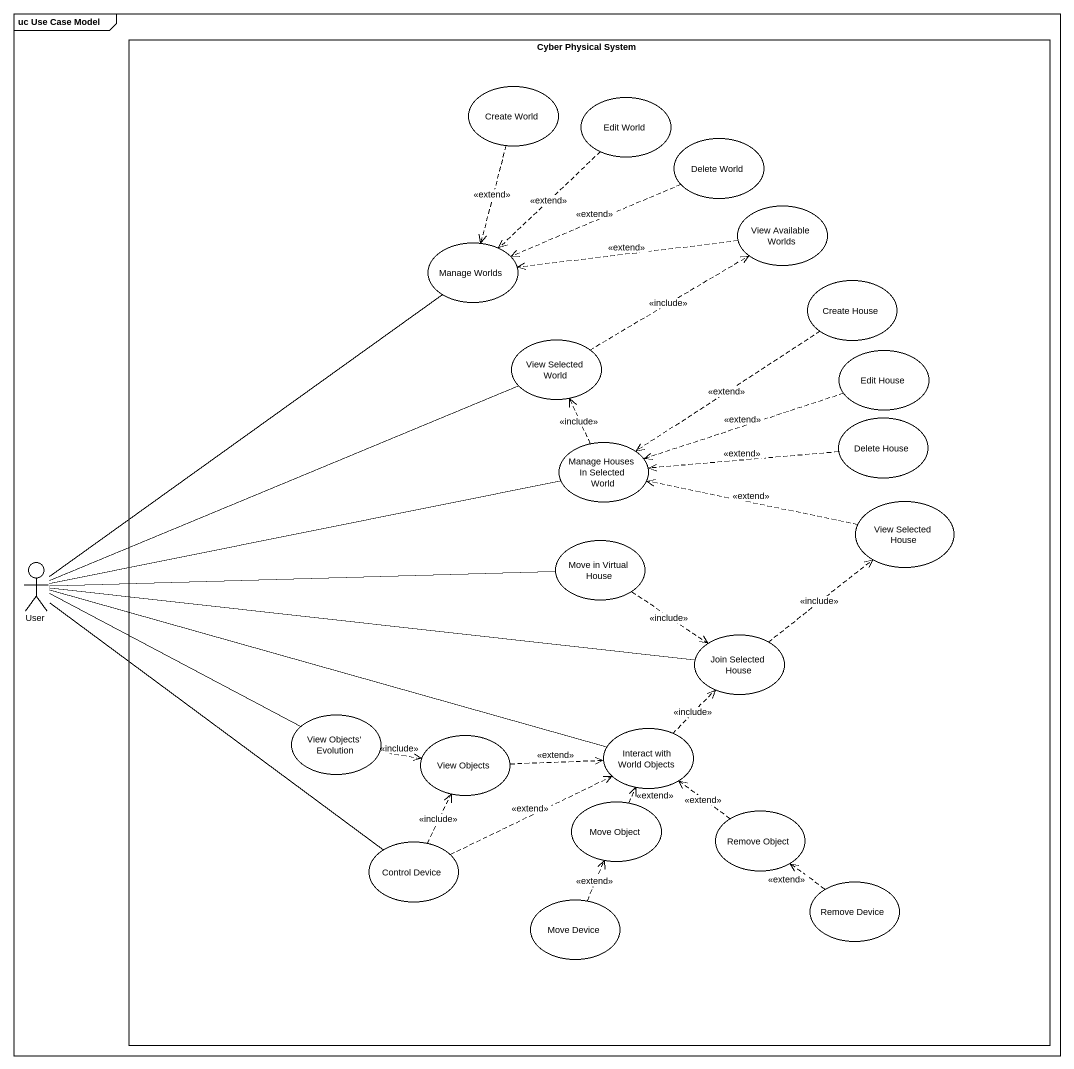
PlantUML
@startuml
mainframe uc Use Case Model
rectangle "Cyber Physical System" as Cyber_Physical_System {
  usecase "Create World" as Create_World
  usecase "Edit World" as Edit_World
  usecase "Delete World" as Delete_World
  usecase "View Available Worlds" as View_Available_Worlds
  usecase "Manage Worlds" as Manage_Worlds
  usecase "Create House" as Create_House
  usecase "View Selected World" as View_Selected_World
  usecase "Edit House" as Edit_House
  usecase "Delete House" as Delete_House
  usecase "Manage Houses In Selected World" as Manage_Houses_In_Selected
  usecase "View Selected House" as View_Selected_House
  usecase "Move in Virtual House" as Move_in_Virtual_House
  usecase "Join Selected House" as Join_Selected_House
  usecase "View Objects' Evolution" as View_Objects_Evolution
  usecase "View Objects" as View_Objects
  usecase "Interact with World Objects" as Interact_with_World_Objects
  usecase "Move Object" as Move_Object
  usecase "Remove Object" as Remove_Object
  usecase "Control Device" as Control_Device
  usecase "Move Device" as Move_Device
  usecase "Remove Device" as Remove_Device
}
actor User
Create_World ..> Manage_Worlds : <<extend>>
Edit_World ..> Manage_Worlds : <<extend>>
Delete_World .left.> Manage_Worlds : <<extend>>
View_Available_Worlds .left.> Manage_Worlds : <<extend>>
Create_House ..> Manage_Houses_In_Selected : <<extend>>
View_Selected_World .right.> View_Available_Worlds : <<include>>
Edit_House .left.> Manage_Houses_In_Selected : <<extend>>
Delete_House .left.> Manage_Houses_In_Selected : <<extend>>
Manage_Houses_In_Selected .up.> View_Selected_World : <<include>>
View_Selected_House .left.> Manage_Houses_In_Selected : <<extend>>
Move_in_Virtual_House ..> Join_Selected_House : <<include>>
User -up- Manage_Worlds
User -right- View_Selected_World
User -right- Manage_Houses_In_Selected
User -right- Move_in_Virtual_House
User -right- Join_Selected_House
User -right- View_Objects_Evolution
User -right- Interact_with_World_Objects
User -- Control_Device
Join_Selected_House .up.> View_Selected_House : <<include>>
View_Objects_Evolution .right.> View_Objects : <<include>>
View_Objects .right.> Interact_with_World_Objects : <<extend>>
Interact_with_World_Objects .up.> Join_Selected_House : <<include>>
Move_Object .up.> Interact_with_World_Objects : <<extend>>
Remove_Object .up.> Interact_with_World_Objects : <<extend>>
Control_Device .up.> View_Objects : <<include>>
Control_Device .right.> Interact_with_World_Objects : <<extend>>
Move_Device .up.> Move_Object : <<extend>>
Remove_Device .up.> Remove_Object : <<extend>>
@enduml
